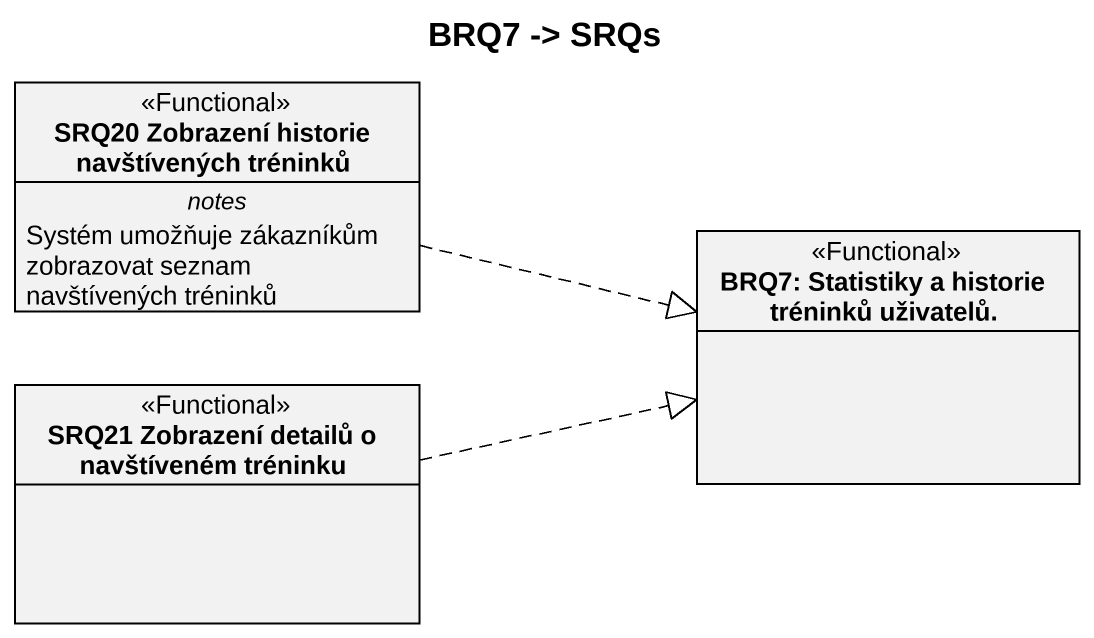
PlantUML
@startuml
title BRQ7 -> SRQs
hide circle
hide empty members
class "SRQ20 Zobrazení historie navštívených tréninků" as SRQ20_Zobrazení_historie <<Functional>> {
  -- notes --
  Systém umožňuje zákazníkům zobrazovat seznam navštívených tréninků
}
class "BRQ7: Statistiky a historie tréninků uživatelů." as BRQ7_Statistiky_a_historie <<Functional>>
class "SRQ21 Zobrazení detailů o navštíveném tréninku" as SRQ21_Zobrazení_detailů_o <<Functional>>
SRQ20_Zobrazení_historie .right.|> BRQ7_Statistiky_a_historie
SRQ21_Zobrazení_detailů_o .right.|> BRQ7_Statistiky_a_historie
@enduml
